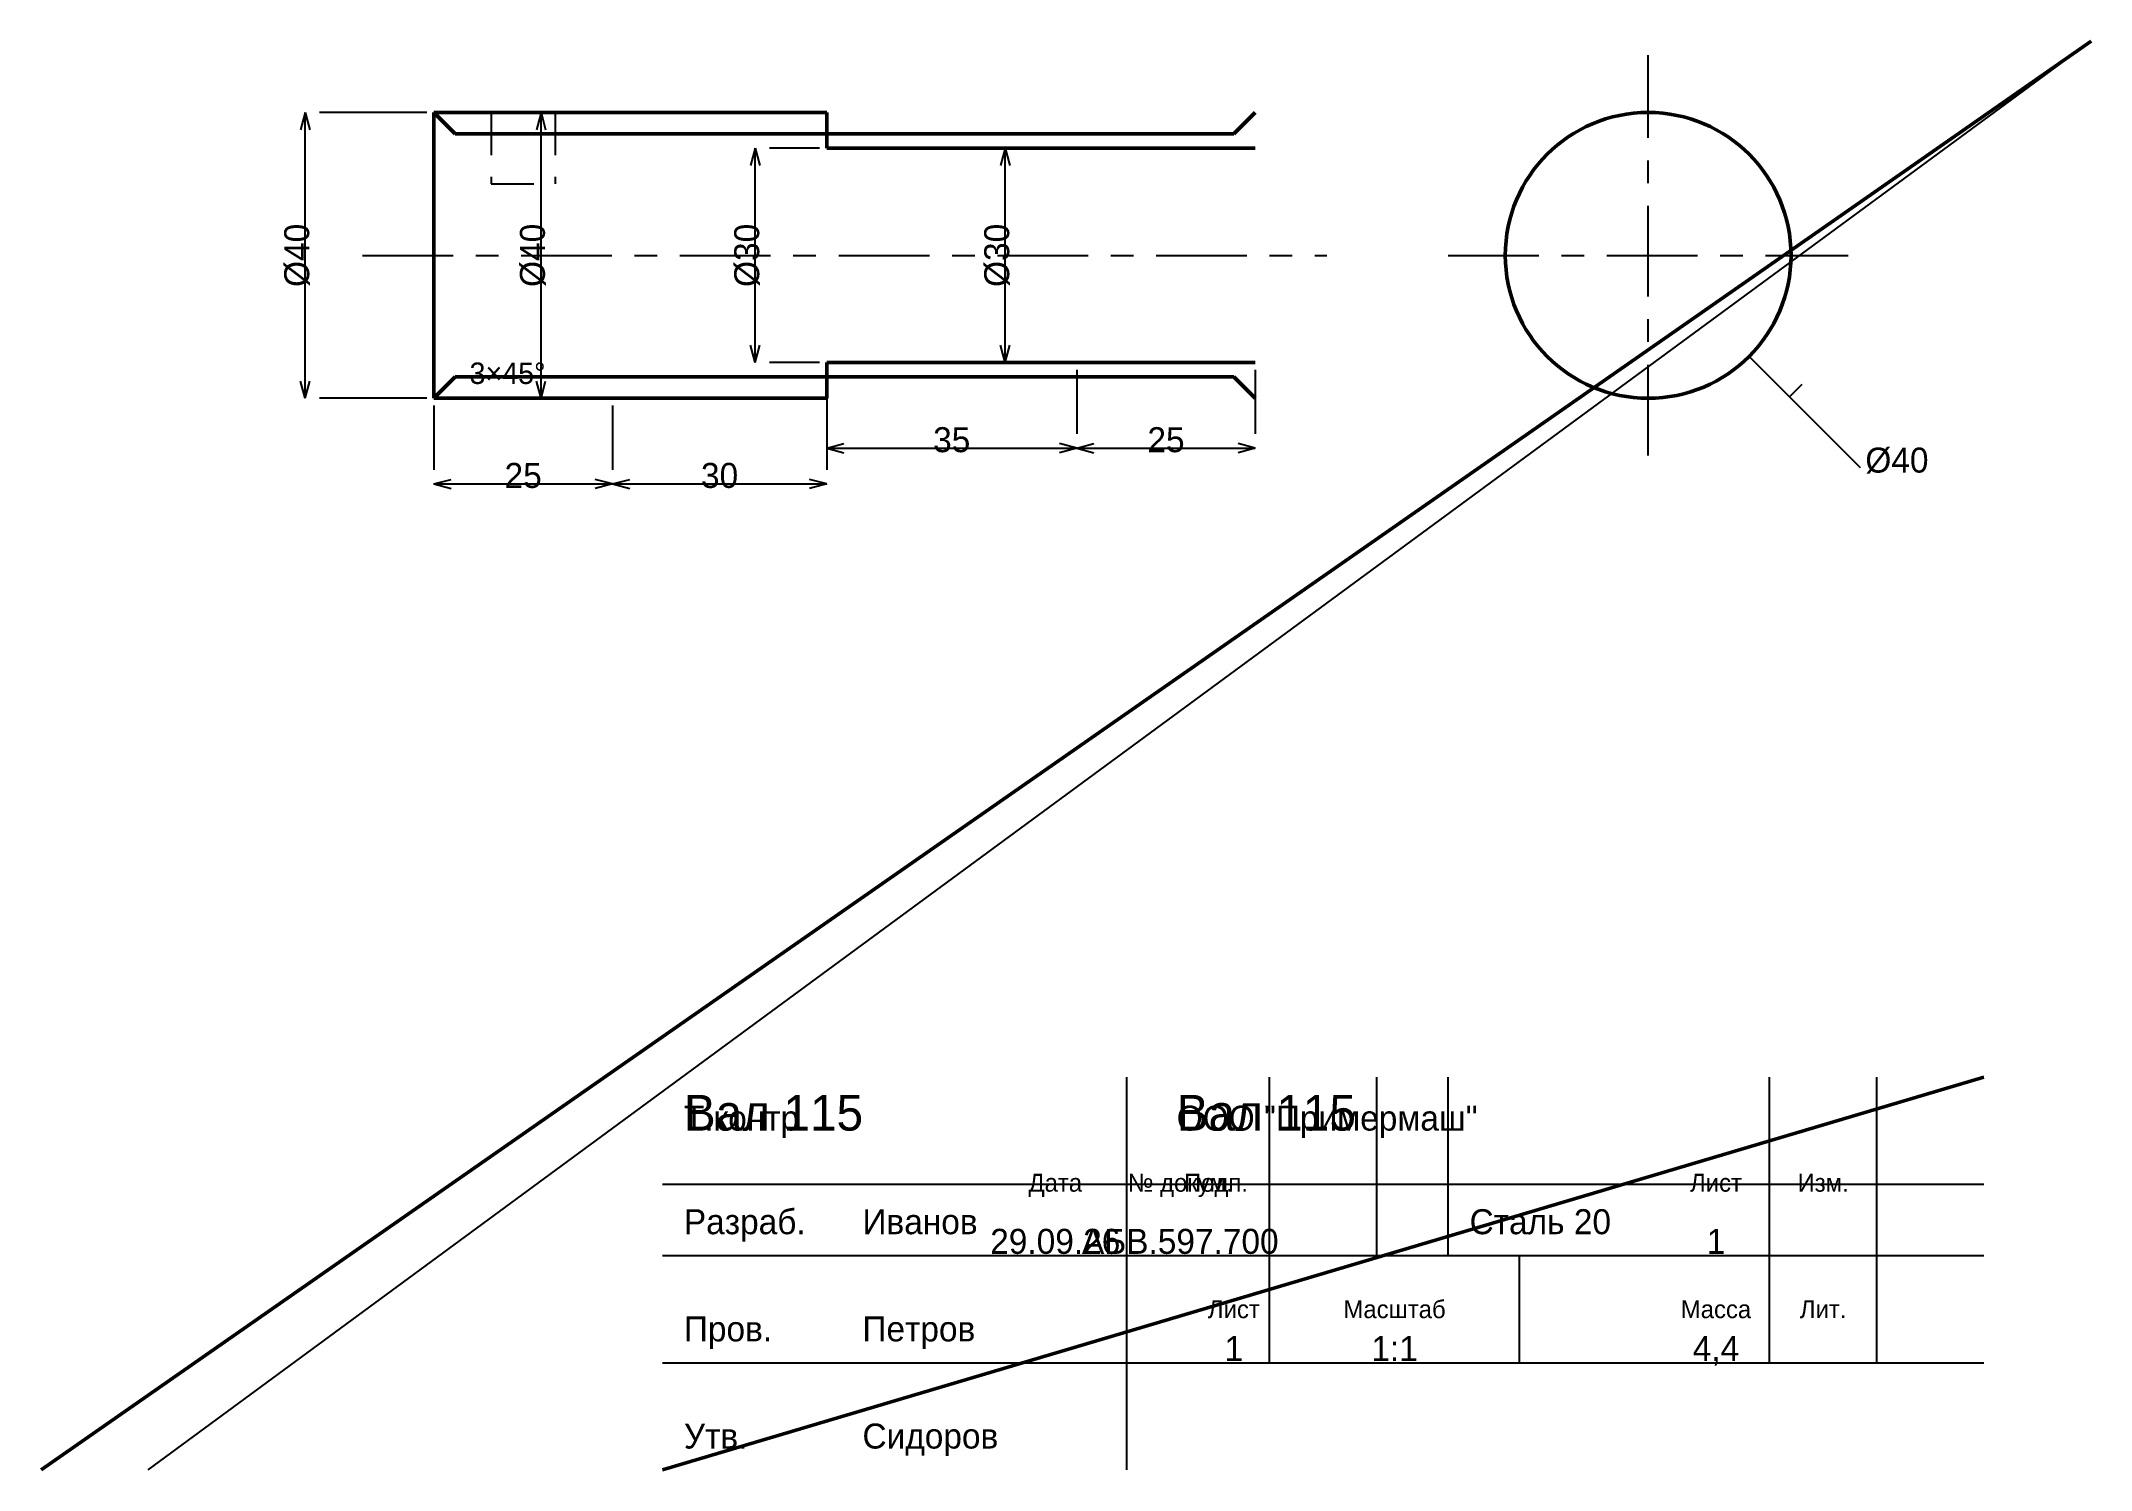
# Model space of a CAD drawing. Header units: millimetres. Extents: x 5 to 292, y 5 to 205.
import ezdxf
from ezdxf.enums import TextEntityAlignment as Align

# ---------------------------------------------------------------- set-up
doc = ezdxf.new("R2010")
doc.units = ezdxf.units.MM
doc.linetypes.add('CENTER', pattern=[22.225, 12.7, -3.175, 3.175, -3.175])
doc.linetypes.add('DASHED', pattern=[9, 6, -3])
for name, color, linetype, lineweight in [('AXIS', 7, 'CENTER', 25), ('DIMS', 7, 'CONTINUOUS', 25), ('MAIN', 7, 'CONTINUOUS', 50), ('TEXT', 7, 'CONTINUOUS', 25), ('THIN', 7, 'CONTINUOUS', 25)]:
    doc.layers.add(name, color=color, linetype=linetype, lineweight=lineweight)

msp = doc.modelspace()

# ---------------------------------------------------------------- linework, layer by layer
at = {"layer": 'AXIS', "linetype": 'CENTER', "lineweight": 25}
for p, q in [((230, 147), (230, 203)), ((50, 175), (185, 175)), ((202, 175), (258, 175))]:
    msp.add_line(p, q, dxfattribs=at)
at = {"layer": 'DIMS', "linetype": 'CONTINUOUS', "lineweight": 25}
for p, q in [((42, 195), (41.353, 192.585)), ((42, 155), (42, 195)), ((42, 195), (42.647, 192.585)), ((59, 195), (44, 195)), ((75, 195), (74.353, 192.585)), ((75, 155), (75, 195)), ((75, 195), (75.647, 192.585)), ((84, 195), (77, 195)), ((105, 190), (104.353, 187.585)), ((105, 160), (105, 190)), ((105, 190), (105.647, 187.585)), ((114, 190), (107, 190)), ((140, 190), (139.353, 187.585)), ((140, 160), (140, 190)), ((140, 190), (140.647, 187.585)), ((149, 190), (142, 190)), ((105, 160), (104.353, 162.415)), ((105, 160), (105.647, 162.415)), ((140, 160), (139.353, 162.415)), ((140, 160), (140.647, 162.415)), ((244.142, 160.858), (249.799, 155.201)), ((114, 160), (107, 160)), ((115, 159), (115, 150)), ((149, 160), (142, 160)), ((150, 159), (150, 150)), ((150, 159), (150, 150)), ((175, 159), (175, 150)), ((42, 155), (41.353, 157.415)), ((42, 155), (42.647, 157.415)), ((59, 155), (44, 155)), ((75, 155), (74.353, 157.415)), ((75, 155), (75.647, 157.415)), ((84, 155), (77, 155)), ((249.799, 155.201), (248.031, 156.969)), ((249.799, 155.201), (251.567, 156.969)), ((249.799, 155.201), (259.698, 145.302)), ((60, 154), (60, 145)), ((85, 154), (85, 145)), ((85, 154), (85, 145)), ((115, 154), (115, 145)), ((115, 148), (117.415, 148.647)), ((115, 148), (150, 148)), ((115, 148), (117.415, 147.353)), ((150, 148), (147.585, 148.647)), ((150, 148), (147.585, 147.353)), ((150, 148), (152.415, 148.647)), ((150, 148), (175, 148)), ((150, 148), (152.415, 147.353)), ((175, 148), (172.585, 148.647)), ((175, 148), (172.585, 147.353)), ((60, 143), (62.415, 143.647)), ((85, 143), (82.585, 143.647)), ((85, 143), (87.415, 143.647)), ((115, 143), (112.585, 143.647)), ((60, 143), (85, 143)), ((60, 143), (62.415, 142.353)), ((85, 143), (82.585, 142.353)), ((85, 143), (115, 143)), ((85, 143), (87.415, 142.353)), ((115, 143), (112.585, 142.353))]:
    msp.add_line(p, q, dxfattribs=at)
at = {"layer": 'MAIN', "linetype": 'CONTINUOUS', "lineweight": 50}
for p, q in [((5, 5), (292, 205)), ((60, 195), (85, 195)), ((60, 195), (63, 192)), ((60, 155), (60, 195)), ((85, 195), (115, 195)), ((115, 195), (115, 190)), ((172, 192), (175, 195)), ((63, 192), (172, 192)), ((115, 190), (150, 190)), ((150, 190), (175, 190)), ((60, 155), (63, 158)), ((63, 158), (172, 158)), ((115, 160), (150, 160)), ((115, 155), (115, 160)), ((150, 160), (175, 160)), ((172, 158), (175, 155)), ((60, 155), (85, 155)), ((85, 155), (115, 155)), ((92, 5), (277, 60))]:
    msp.add_line(p, q, dxfattribs=at)
msp.add_circle((230, 175), 20, dxfattribs=at)
at = {"layer": 'THIN', "linetype": 'CONTINUOUS', "lineweight": 25}
for p, q in [((20, 5), (292, 205)), ((157, 5), (157, 60)), ((177, 35), (177, 60)), ((192, 35), (192, 60)), ((202, 35), (202, 60)), ((247, 35), (247, 60)), ((262, 35), (262, 60)), ((92, 45), (277, 45)), ((92, 35), (277, 35)), ((177, 20), (177, 35)), ((212, 20), (212, 35)), ((247, 20), (247, 35)), ((262, 20), (262, 35)), ((92, 20), (277, 20))]:
    msp.add_line(p, q, dxfattribs=at)
at = {"layer": 'THIN', "linetype": 'DASHED', "lineweight": 25}
for p, q in [((68, 195), (77, 195)), ((68, 195), (68, 185)), ((77, 195), (77, 185)), ((68, 185), (77, 185))]:
    msp.add_line(p, q, dxfattribs=at)

# ---------------------------------------------------------------- texts
at = {"layer": 'DIMS', "linetype": 'CONTINUOUS', "lineweight": 25}
for s, p in [('%%c40', (40.8, 175)), ('%%c40', (73.8, 175)), ('%%c30', (103.8, 175)), ('%%c30', (138.8, 175))]:
    msp.add_text(s, height=3.5, rotation=90, dxfattribs=at).set_placement(p, align=Align.MIDDLE_CENTER)
for s, height, p in [('3×45%%d', 3, (65, 157)), ('%%c40', 3.5, (260.406, 144.594))]:
    msp.add_text(s, height=height, dxfattribs=at).set_placement(p)
for s, p in [('35', (132.5, 149.2)), ('25', (162.5, 149.2)), ('25', (72.5, 144.2)), ('30', (100, 144.2))]:
    msp.add_text(s, height=3.5, dxfattribs=at).set_placement(p, align=Align.MIDDLE_CENTER)
at = {"layer": 'TEXT', "linetype": 'CONTINUOUS', "lineweight": 25}
for s, height, p in [('Вал 115', 5, (95, 52.5)), ('Вал 115', 5, (164, 52.5)), ('Т.контр.', 3.5, (95, 52.5)), ('ООО "Примермаш"', 3.5, (164, 52.5)), ('Разраб.', 3.5, (95, 38)), ('Иванов', 3.5, (120, 38)), ('Сталь 20', 3.5, (205, 38)), ('Пров.', 3.5, (95, 23)), ('Петров', 3.5, (120, 23)), ('Утв.', 3.5, (95, 8)), ('Сидоров', 3.5, (120, 8))]:
    msp.add_text(s, height=height, dxfattribs=at).set_placement(p)
for s, height, p in [('Дата', 2.5, (147, 45.2)), ('№ докум.', 2.5, (164.5, 45.2)), ('Подп.', 2.5, (169.5, 45.2)), ('Лист', 2.5, (239.5, 45.2)), ('Изм.', 2.5, (254.5, 45.2)), ('29.09.26', 3.5, (147, 37)), ('АБВ.597.700', 3.5, (164.5, 37)), ('1', 3.5, (239.5, 37)), ('Лист', 2.5, (172, 27.5)), ('Масштаб', 2.5, (194.5, 27.5)), ('Масса', 2.5, (239.5, 27.5)), ('Лит.', 2.5, (254.5, 27.5)), ('1', 3.5, (172, 22)), ('1:1', 3.5, (194.5, 22)), ('4,4', 3.5, (239.5, 22))]:
    msp.add_text(s, height=height, dxfattribs=at).set_placement(p, align=Align.MIDDLE_CENTER)

doc.saveas('drawing.dxf')
